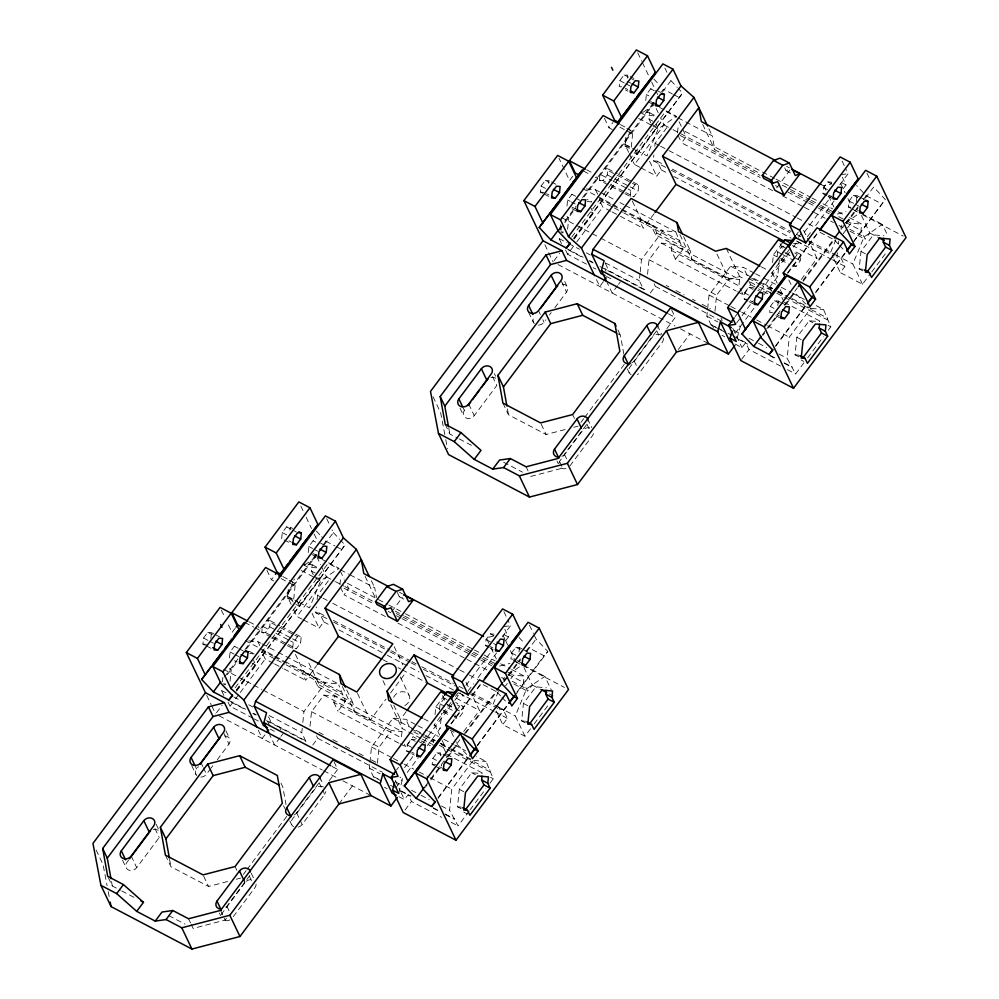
<?xml version="1.0" encoding="UTF-8"?>
<svg xmlns="http://www.w3.org/2000/svg" width="999" height="999" viewBox="0 0 999 999"><rect width="100%" height="100%" fill="white"/><g stroke="black" fill="none" stroke-linecap="round" stroke-linejoin="round"><path stroke-width="0.75" stroke-dasharray="5 3.75" d="M205.382 645.379L202.922 644.093L203.534 638.049L207.817 632.317L211.463 632.642L213.936 633.928M210.839 638.673L211.463 632.642M223.913 695.491L221.541 690.521L221.84 687.612M222.44 681.78L222.889 677.409M229.458 658.016L230.07 651.985L234.353 646.253L237.999 646.565M230.057 681.206L231.268 669.555L228.796 668.256M271.191 637.175L261.788 632.242L262.412 626.198L270.467 630.431M273.326 663.286L265.235 659.04L261.963 652.16L262.138 650.474L273.014 656.181M261.788 632.242L265.447 632.554L269.718 626.835L270.342 620.791L266.696 620.479L278.771 626.823M281.668 538.623L282.292 532.579L286.576 526.86L290.222 527.172L292.695 528.471M289.91 530.194L290.222 527.172M289.223 580.431L295.329 583.641L293.519 601.123L287.425 597.914L288.624 586.263M292.657 648.451L293.281 642.407L297.552 636.688L301.211 637L300.587 643.044L296.303 648.763L292.657 648.451L287.287 645.629M308.216 552.559L308.828 546.515L313.112 540.784L316.758 541.108M313.286 574.837L311.526 571.128L312.175 564.772L303.109 563.985M269.805 726.036L267.195 720.529L306.993 741.445L305.931 741.358L301.773 732.667L302.222 728.283M302.834 722.452L303.958 711.513L325.437 682.742L338.186 683.84L278.346 652.422M326.785 618.593L315.746 612.799L316.346 606.967M317.095 599.675L317.545 595.304L329.92 578.733M310.002 726.261L311.501 711.688L323.876 695.117L334.453 696.028L402.023 731.505L401.361 737.861L333.803 702.384L334.453 696.028M339.972 584.74L340.497 579.645L337.475 579.383M398.663 743.044L337.999 711.188L345.479 701.173L338.786 685.089M381.655 781.118L373.489 776.835L369.343 768.144L369.792 763.773M369.942 762.312L371.516 746.99L393.007 718.219L405.756 719.317L416.633 725.037M377.422 763.199L379.071 747.165L391.446 730.594L402.023 731.505M410.452 753.059L406.668 751.086L407.292 745.042L411.576 739.31L415.222 739.635M435.027 714.572L435.814 706.917L443.606 696.49M434.64 765.758L432.167 764.46L432.779 758.428L437.062 752.697L440.709 753.009L440.097 759.053M439.473 709.939L440.084 703.895L444.368 698.176L446.803 698.388M427.335 745.604L440.097 728.521L441.67 713.224M455.207 715.022L454.895 718.044L458.553 718.356L462.824 712.637L463.449 706.593L455.731 702.534M469.168 811.088L458.066 825.936L449.587 810.276L451.76 789.135L473.251 760.351L451.486 748.925M461.213 808.74L457.505 806.792L459.303 789.31L471.69 772.726L482.267 773.638M489.21 647.602L485.439 645.616L486.051 639.572L490.334 633.853L493.981 634.165M542.932 193.406L540.459 192.108L541.083 186.076L545.354 180.344L549.013 180.657L548.538 185.19M489.96 783.241L493.281 778.783L486.001 761.463L476.473 756.455M530.519 728.82L524.975 736.226L502.759 724.55L507.392 718.343L503.196 709.54L499.35 709.203L499.8 704.832M521.953 648.851L519.48 647.552L515.821 647.24L511.538 652.959L510.926 659.003L513.361 659.215M561.45 243.519L559.078 238.549L559.378 235.639M559.977 229.807L560.576 223.976M560.988 230.369L561.438 225.999M519.005 652.085L519.48 647.552M566.995 206.044L567.619 200.012L571.89 194.281L575.549 194.593M567.607 229.233L568.806 217.582L566.333 216.284M523.901 667.432L532.292 685.002L527.647 691.221L523.451 682.417L524.1 676.061L511.675 669.53M525.349 722.851L521.64 720.916L523.439 703.421L535.814 686.85L546.391 687.762M623.488 192.957L599.338 180.27L599.962 174.226L612.037 180.569M610.864 211.313L602.784 207.068L599.5 200.187L599.675 198.501L611.912 204.92M599.338 180.27L602.984 180.582L607.267 174.862L607.892 168.819L604.233 168.506L631.068 182.605M627.459 78.222L627.772 75.2L624.113 74.875L619.842 80.607L619.218 86.651L621.653 86.851M626.773 128.459L632.866 131.668L631.068 149.151L624.962 145.941L626.161 134.291M630.194 196.478L630.819 190.434L635.102 184.715L638.748 185.027L638.124 191.071L633.853 196.791L630.194 196.478L624.837 193.656M645.754 100.587L646.378 94.543L650.649 88.811L654.308 89.136M650.836 122.865L649.063 119.156L649.725 112.8L640.659 112.013M606.043 271.303L604.745 268.556L644.53 289.473L643.468 289.385L639.323 280.682L640.072 273.401M640.222 271.94L641.495 259.54L662.986 230.769L675.736 231.868L683.016 249.201L675.536 259.216L736.213 291.071M665.709 167.345L653.284 160.827L653.883 154.995M654.795 146.254L655.094 143.332L667.469 126.761M647.552 274.288L649.05 259.715L661.425 243.144L672.002 244.056L739.56 279.533L738.91 285.889L741.308 290.921M677.522 132.767L678.046 127.672L675.024 127.41M675.536 259.216L671.34 250.412L672.002 244.056M719.193 329.146L711.038 324.862L706.892 316.171L709.065 295.017L730.556 266.246L743.306 267.345L754.183 273.064M714.959 311.226L716.608 295.192L728.983 278.621L739.56 279.533M747.989 301.086L744.218 299.101L744.842 293.069L749.113 287.337L752.771 287.65L756.543 289.635M772.577 262.587L773.363 254.945L782.879 242.195M780.731 302.335L778.258 301.036L774.6 300.724L770.329 306.443L769.705 312.487L773.363 312.812M777.172 256.456L777.634 251.923L781.905 246.204L784.34 246.403M763.96 294.855L777.647 276.536L779.37 259.715M777.796 305.569L778.258 301.036M803.933 362.824L795.616 373.963L787.125 358.304L789.31 337.163L810.788 308.379L789.035 296.953M792.444 266.071L796.091 266.383L800.374 260.652L800.998 254.62L793.281 250.562M798.75 356.755L795.054 354.82L796.852 337.325L809.227 320.754L819.804 321.666M826.747 195.629L822.976 193.644L823.601 187.6L827.871 181.88L831.53 182.193L831.218 185.215M828.333 330.157L830.831 326.81L823.538 309.478L814.023 304.483M837.349 252.859L836.9 257.23L840.733 257.567L844.942 266.371L840.296 272.577L862.512 284.24L870.841 273.152M838.248 244.118L838.548 241.209M850.936 208.329L848.463 207.03L849.088 200.986L853.358 195.267L857.017 195.579L859.49 196.878M856.393 201.623L857.017 195.579M861.45 215.459L869.829 233.029L865.184 239.248L860.988 230.444L861.65 224.088L849.225 217.557M862.886 270.879L859.177 268.943L860.988 251.448L873.363 234.877L883.94 235.789M398.726 793.406L402.709 778.571L399.962 777.135M737.062 338.474L740.259 326.598L736.126 324.438M291.121 604.308L287.25 596.191L294.368 579.07M328.546 562.824L339.011 568.306L320.741 580.744L309.478 607.854L299.013 602.372M628.671 152.323L624.8 144.218L631.318 128.521M666.096 110.852L676.548 116.334L658.279 128.771L647.015 155.881L635.252 149.713M498.414 691.433L493.081 704.27L497.002 706.33M503.159 680.019L504.345 677.16M524.975 736.226L515.297 715.946L526.573 688.823L544.83 676.398L551.286 689.909M835.963 239.46L830.619 252.297L833.203 257.705M840.708 228.034L841.895 225.187M862.512 284.24L852.846 263.961L864.11 236.85L882.379 224.425L888.186 236.588M385.452 616.558L344.043 594.805L348.676 588.586L344.817 580.481M772.702 190.672L681.58 142.832L686.226 136.613L682.354 128.509M391.695 611.688L402.297 597.489M776.635 187.899L789.884 170.155M451.161 723.988L481.268 683.678L495.404 691.096M787.799 273.239L818.805 231.706M425.387 787.274L427.21 784.827M430.856 779.932L441.808 765.271M448.189 756.73L457.305 744.505L455.981 741.72M465.671 733.303L496.678 691.77L500.949 696.291M803.208 281.331L834.227 239.797L838.486 244.318M762.936 335.289L764.759 332.854M768.406 327.959L779.345 313.299M785.726 304.745L794.854 292.532L805.506 303.821M235.252 628.171L232.03 632.479L227.385 622.727M273.676 580.931L271.416 579.745L274.625 575.436M572.789 176.199L569.58 180.507L558.953 158.204M612.35 129.558L608.953 127.772L612.974 122.39M224.525 676.935L238.474 658.254M244.98 649.537L317.507 552.41M323.089 544.942L325.886 541.208L321.628 536.688M559.278 228.696L561.138 226.199M564.86 221.216L576.023 206.281M582.529 197.565L654.12 101.686M661.563 91.721L663.423 89.236L672.427 93.968M227.26 674.675L237.45 661.263M246.491 648.925L316.87 554.67M324.2 544.867L333.354 532.604L332.03 529.807M559.303 230.07L563.886 223.938M564.797 222.702L575.786 207.992M584.028 196.953L654.42 102.697M662.662 91.658L670.903 80.632L669.567 77.835M216.521 712.737L222.103 705.257M235.127 687.836L328.122 563.336L339.086 569.093M554.07 260.764L559.652 253.284M571.74 237.1L665.659 111.364L676.623 117.12M236.239 690.022L345.055 545.017L340.796 540.496M573.788 238.049L682.592 93.044L678.346 88.524M236.263 690.696L345.055 545.017M573.801 238.724L682.592 93.044M296.066 604.47L299.725 606.393L319.98 579.27L318.206 575.574M634.827 153.134L637.262 154.42L657.517 127.298L655.756 123.601M236.588 691.071L255.919 665.184L253.559 660.252M574.125 239.098L593.456 213.212L591.108 208.279M252.934 718.219L230.032 706.193L239.298 693.781M240.222 692.544L265.235 659.04M302.16 619.218L296.928 616.47L326.461 576.923L321.303 566.108M586.438 264.123L567.569 254.208L575.911 243.044M576.835 241.808L602.784 207.068M639.697 167.245L634.465 164.498L663.998 124.95L660.776 118.194M128.646 860.027L126.848 862.437A6.281 5.27 -25.5 0 0 128.184 869.854A6.281 5.27 -25.5 0 0 136.726 867.631L159.228 837.499A6.281 5.27 -25.5 0 0 159.99 836.163M196.791 775.611A6.281 5.27 -25.5 0 1 196.603 769.03L198.401 766.62M492.47 376.511L496.765 385.514L474.263 415.659A6.281 5.27 -25.5 0 1 465.734 417.882A6.281 5.27 -25.5 0 1 464.398 410.464L466.196 408.054M200.899 777.097A6.281 5.27 -25.5 0 0 206.481 774.213L210.077 769.392M210.976 768.181L212.787 765.771M217.282 759.752L228.983 744.08L223.464 732.492M538.436 325.112A6.281 5.27 -25.5 0 0 544.03 322.24L545.829 319.83M549.425 315.01L551.223 312.6M554.82 307.779L566.533 292.108L561.001 280.519M641.008 167.932L656.693 176.161L661.338 169.955L657.13 161.151L653.284 160.827M303.459 619.904L319.143 628.134L323.788 621.927L319.593 613.124L315.746 612.799M632.355 201.086L641.233 219.693L639.947 221.416L643.219 228.296L654.145 213.661M295.442 654.395L303.684 671.665L302.397 673.388L305.669 680.269L316.608 665.634M603.408 281.568L599.75 286.476L594.83 276.174M264.96 734.777L262.2 738.448L257.904 729.445M641.233 219.693L653.571 226.174L652.285 227.897L655.556 234.777L683.016 249.201M617.594 285.602L612.087 292.969L607.18 282.655M618.506 284.378L620.342 281.918M655.556 234.777L656.855 233.054L653.571 226.174M345.479 701.173L318.019 686.75L319.305 685.027L307.792 660.876M280.057 737.574L274.55 744.942L269.63 734.64M280.969 736.35L282.804 733.89M312.762 744.979L317.744 738.311L316.546 735.788M650.299 293.007L655.294 286.338L654.095 283.816M243.369 874.4L246.154 870.678M247.078 869.442L286.925 816.096M580.918 422.427L583.691 418.706M584.627 417.47L624.462 364.123M225.774 907.442A6.281 5.27 -25.5 0 0 226.873 906.28L249.375 876.148A6.281 5.27 -25.5 0 0 250.137 874.812M294.168 814.934A6.281 5.27 -25.5 0 0 296.628 812.861L319.131 782.729A6.281 5.27 -25.5 0 0 320.267 779.982M561.95 456.368A6.281 5.27 -25.5 0 0 564.41 454.308L586.913 424.175A6.281 5.27 -25.5 0 0 588.049 421.416M631.705 362.962A6.281 5.27 -25.5 0 0 634.165 360.889L656.668 330.756A6.281 5.27 -25.5 0 0 657.817 327.997M245.017 882.542L222.527 912.686A6.281 5.27 -25.5 0 0 221.378 915.434M342.37 686.55L354.445 711.875L370.254 720.167L385.939 699.15M390.559 692.969L406.256 671.952M191.171 924.287L193.144 928.421L225.162 920.067L227.023 917.582M329.308 780.606L337.674 769.405L333.079 759.74M666.857 328.634L675.224 317.432L670.616 307.767M233.291 916.657L254.895 887.736A6.281 5.27 -25.5 0 0 255.994 883.566M298.164 827.11A6.281 5.27 -25.5 0 0 302.16 824.45L324.663 794.317A6.281 5.27 -25.5 0 0 325.799 791.57M569.942 465.896L592.444 435.764A6.281 5.27 -25.5 0 0 593.094 430.294M420.891 738.373L402.147 728.533L400.487 719.268L406.069 711.788M338.961 803.933L352.472 785.851M678.309 349.55L690.009 333.878M400.05 743.768L405.569 746.665L413.049 736.65L419.692 740.147M737.587 291.795L743.106 294.693L750.586 284.678L747.964 279.183M396.64 769.867L398.501 767.369M735.114 316.646L736.975 314.148M796.478 234.465L798.338 231.968M450.899 702.547L433.928 725.274L440.097 728.521M455.444 696.465L458.166 692.806L464.335 696.053L457.405 695.454M789.347 249.35L771.465 273.301L777.647 276.536M798.338 237.325L801.835 232.63M404.57 767.607L414.797 753.908M423.176 742.707L453.858 701.623M454.782 700.374L460.364 692.906M465.946 685.426L492.907 649.325M502.21 636.863L510.576 625.661L507.917 620.079M736.538 323.102L741.183 316.883M742.12 315.634L753.271 300.699M760.714 290.734L789.535 252.135M793.256 247.153L797.914 240.921M804.42 232.205L831.38 196.104M839.747 184.89L848.114 173.689L845.454 168.107M395.966 787.612L402.709 778.571M407.267 772.477L418.219 757.816M468.019 691.121L473.538 683.741M478.134 677.584L496.528 652.959M505.719 640.646L508.479 636.95L504.795 629.233M735.189 333.379L755.756 305.844M807.404 236.688L812 230.532M815.671 225.612L834.065 200.986M843.256 188.674L846.016 184.977L842.344 177.26M435.089 740.671L432.342 739.235L431.056 740.958L433.678 746.453M772.627 288.699L769.892 287.262L768.593 288.986L771.877 295.854L758.566 288.873M456.381 710.851L459.802 706.281L463.449 706.593M793.918 258.878L797.339 254.295L800.998 254.62M450.911 723.676L481.605 682.592M787.524 272.952L818.218 231.855M398.951 796.727L404.433 799.6L408.179 794.58L411.463 801.46L441.62 817.307M735.114 344.031L741.982 347.627L745.729 342.607L749.013 349.488L780.531 366.046M463.711 731.493L479.47 710.401L472.09 694.929M741.67 359.315L749.013 349.488M801.26 279.52L817.007 258.429L808.953 241.546M405.045 810.052L411.463 801.46M425.437 785.901L460.764 738.586M464.485 733.603L496.103 691.271M503.546 681.306L507.255 676.323M508.191 675.087L520.279 658.89M525.861 651.423L528.646 647.689L544.068 655.781L547.789 651.46L536.076 639.048L534.078 634.865M762.05 335.177L765.771 330.194M766.695 328.946L780.644 310.264M784.365 305.282L797.377 287.849M802.959 280.382L833.641 239.298M841.083 229.333L844.804 224.35M845.728 223.102L857.816 206.918M863.398 199.45L866.183 195.717L856.605 185.552M504.133 681.793L507.779 676.91M508.691 675.686L520.566 659.815M526.948 651.261L536.076 639.048M846.24 223.714L858.104 207.842M865.409 198.064L873.626 187.075L885.326 199.488L852.497 243.469M505.569 685.801L507.342 683.428M510.876 678.696L513.523 675.149L524.1 676.061M843.119 233.828L846.653 229.096M847.539 227.909L851.073 223.177L861.65 224.088M438.074 797.726L468.756 756.643M477.122 745.429L507.804 704.345M517.107 691.895L544.068 655.781M775.611 345.754L806.293 304.67M815.596 292.22L845.354 252.372M853.72 241.159L885.326 199.488M438.012 798.463L469.031 756.93M477.397 745.729L508.416 704.195M514.947 695.441L547.789 651.46M775.561 346.491L806.568 304.957M815.846 292.532L845.953 252.223M470.092 809.852L485.801 788.798M807.629 357.867L823.351 336.825M871.765 271.915L887.474 250.949M534.215 723.888L549.937 702.921M643.368 112.125L654.333 104.67L658.204 112.775M304.608 564.934L315.572 557.467M845.541 222.702L860.164 212.75M508.004 674.675L522.614 664.722M784.702 167.832L786.013 170.592L790.771 168.968M397.327 592.607L399.3 596.753L404.058 595.129M821.078 184.465L823.838 185.914L831.118 184.016M837.262 214.048L845.991 211.776M679.907 234.578L691.982 259.902L729.02 279.345L739.697 276.561L745.054 279.37M502.934 403.146L508.466 414.735L546.116 434.503L566.495 429.183M573.776 427.285L578.134 426.148M530.694 476.448L562.712 468.094L558.104 458.441M493.568 635.988L486.288 637.886L490.322 646.328M499.712 666.021L509.902 663.373M165.397 855.119L170.916 866.707L208.579 886.475L228.946 881.155M236.226 879.257L240.597 878.121M841.108 174.688L848.114 173.689M503.571 626.673L510.576 625.661M624.962 145.941L628.808 146.279L630.581 149.975M822.976 193.644L826.635 193.956M848.463 207.03L850.898 207.243M586.263 188.936L595.491 189.735L599.575 191.87M540.459 192.108L544.118 192.432M587.225 201.523L591.758 201.923L586.825 199.325M793.556 243.356L801.885 244.081L795.716 240.834M563.399 232.043L560.839 231.818L564.535 233.766M859.177 268.943L863.024 269.268M744.218 299.101L747.864 299.425M811.238 308.416L823.538 309.478M711.038 324.862L721.415 329.845M795.054 354.82L798.9 355.144L800.661 358.853M287.425 597.914L291.271 598.251L294.93 600.174M485.439 645.616L489.085 645.928M248.726 640.908L257.954 641.708L260.677 643.131M202.922 644.093L206.568 644.405M249.688 653.496L254.221 653.895M225.849 684.015L223.289 683.803L226.998 685.739M521.64 720.916L525.486 721.241M406.668 751.086L410.327 751.398M473.688 760.401L486.001 761.463M432.167 764.46L435.814 764.784M373.489 776.835L378.546 779.02M457.505 806.792L461.351 807.117M846.016 184.977L839.847 181.731L845.216 192.994M673.713 94.643L678.858 97.34M866.183 195.717L881.618 203.808M630.232 76.498L633.94 78.434M658.079 91.109L660.601 92.432M860.726 197.527L864.435 199.475M624.113 74.875L629.058 77.472M630.294 78.122L634.003 80.07M650.649 88.811L654.432 90.797M827.871 181.88L831.655 183.866M853.358 195.267L858.303 197.864M627.147 81.231L630.856 83.179M786.675 166.396L789.435 167.844M619.842 80.607L624.787 83.204M626.023 83.854L629.72 85.802M646.378 94.543L648.888 95.867M823.601 187.6L827.372 189.585M849.088 200.986L854.033 203.584M855.269 204.233L858.978 206.181M786.013 170.592L792.632 174.063M625.337 88.262L627.809 89.56M650.661 101.561L654.445 103.546M829.145 195.28L831.668 196.603M855.831 209.291L858.303 210.589M659.565 107.417L664.785 110.165M861.463 213.436L882.379 224.425M625.399 89.885L627.859 91.184M648.276 101.898L654.57 105.207M828.009 196.291L831.792 198.277M852.172 208.978L858.353 212.225M677.996 117.832L712.262 135.839L714.772 149.738L760.189 173.589M854.62 210.589L857.329 212.013M862.736 214.847L903.346 236.164M649.725 112.8L655.819 116.009L645.242 115.097L640.359 112.525M684.939 131.294L774.675 178.421M776.061 179.146L810.564 197.265M811.95 197.989L817.469 200.886M822.989 203.784L832.654 208.866M838.173 211.763L843.705 214.66M782.205 185.14L789.085 188.761M790.471 189.485L809.739 199.6M811.113 200.324L819.367 204.658M820.741 205.382L834.502 212.612M663.998 124.95L671.84 129.071M672.989 129.658L759.952 175.325M790.334 191.271L808.278 200.699M809.652 201.423L817.944 205.769M819.317 206.506L830.356 212.3M838.648 216.646L845.554 220.267M846.927 221.004L851.073 223.177M869.829 233.029L878.296 237.475M649.063 119.156L652.722 121.079M680.144 135.477L760.214 177.522M775.399 185.502L778.159 186.95M787.824 192.02L807.155 202.173M808.528 202.897L816.82 207.243M818.193 207.967L829.245 213.774M845.803 222.465L860.988 230.444M651.423 124.101L657.517 127.298M638.673 118.481L651.748 125.337M653.059 126.024L658.279 128.771M849.737 229.308L864.11 236.85M782.367 195.754L803.071 206.631M804.445 207.355L812.736 211.701M814.11 212.425L825.162 218.219M830.681 221.129L833.441 222.577M838.96 225.474L843.106 227.647M849.999 231.268L865.184 239.248M620.379 124.613L625.699 127.397M655.094 143.332L659.228 145.504M660.614 146.229L667.519 149.862M668.893 150.587L795.903 217.27M797.277 217.994L802.796 220.904M808.328 223.801L813.848 226.698M860.988 251.448L865.921 254.046M619.942 127.273L625.087 129.982M626.373 130.657L631.518 133.354L629.67 129.495M820.092 232.38L832.941 239.123M624.8 144.218L633.953 149.026M657.13 161.151L664.035 164.773M672.315 169.131L791.046 231.468M796.565 234.365L800.711 236.538M808.99 240.896L834.552 254.358M835.214 254.67L852.846 263.961M671.241 170.242L789.959 232.58M809.29 242.732L834.128 255.781M661.338 169.955L668.231 173.576M673.763 176.473L791.096 238.099M796.615 240.996L831.131 259.116M832.517 259.84L844.942 266.371M792.369 245.492L817.007 258.429M781.905 246.204L787.05 248.901M794.767 252.947L797.339 254.295M784.939 252.56L790.084 255.257M795.229 257.954L800.374 260.652M785.651 253.346L790.684 255.994M777.634 251.923L781.493 253.946M782.779 254.62L793.069 260.027M780.669 258.279L788.386 262.337M793.518 265.035L796.091 266.383M773.363 254.945L777.06 256.893M607.892 168.819L617.282 173.751M618.618 174.463L632.042 181.506M633.378 182.205L638.748 185.027M780.868 259.99L789.872 264.723M632.417 183.304L635.102 184.715M607.267 174.862L628.733 186.139M630.082 186.838L638.124 191.071M613.374 181.281L626.798 188.324M628.134 189.023L630.819 190.434M586.625 169.805L593.269 173.289M602.984 180.582L605.669 181.993M611.038 184.815L624.462 191.858M625.799 192.57L633.853 196.791M583.616 171.129L590.047 174.5M595.192 177.21L597.764 178.559L595.916 174.688M761.3 266.82L766.695 269.643M600.936 192.595L614.535 199.725M619.979 202.585L624.05 204.733M625.411 205.444L675.736 231.868M755.544 273.776L775.936 284.49M781.38 287.35L790.896 292.345M792.257 293.057L804.495 299.488M582.742 188.636L596.341 195.779M597.702 196.491L611.301 203.634M612.662 204.345L620.829 208.629M622.19 209.34L662.986 230.769M730.556 266.246L752.309 277.672M753.671 278.384L761.837 282.667M763.186 283.391L772.714 288.386M778.146 291.246L787.674 296.241M778.121 291.583L782.229 293.743L784.19 297.864M613.274 205.644L620.079 209.216M621.44 209.927L679.919 240.634M751.56 278.259L776.048 291.109M777.397 291.82L786.925 296.828M788.286 297.54L827.721 318.244M599.5 200.187L612.986 207.268M614.335 207.967L622.414 212.213M623.763 212.924L679.745 242.32M771.34 290.422L761.95 285.489M776.822 293.306L783.691 296.903M785.052 297.627L827.547 319.942M760.614 284.79L747.302 277.809L747.477 276.111L743.306 267.345M656.855 233.054L690.321 250.624L691.982 259.902M750.399 282.18L758.441 286.401M759.777 287.1L773.164 294.131M612.212 212.013L618.955 215.559M620.304 216.259L643.219 228.296M750.586 284.678L757.242 288.174M784.215 302.335L822.602 322.49M828.084 325.374L830.831 326.81M551.485 181.955L556.418 184.553M757.804 290.297L761.575 292.282M781.967 302.984L785.664 304.932M545.354 180.344L549.063 182.293M571.89 194.281L575.674 196.266M749.113 287.337L752.896 289.323M774.6 300.724L779.545 303.321M576.248 198.414L579.944 200.362M661.425 243.144L728.983 278.621M809.227 320.754L812.936 322.702M671.34 250.412L738.91 285.889M590.996 211.913L593.456 213.212M541.083 186.076L546.028 188.674M567.619 200.012L570.142 201.323M571.391 201.985L575.174 203.971M744.842 293.069L748.613 295.055M770.329 306.443L774.038 308.391M546.578 193.731L549.05 195.017M571.903 207.018L575.686 209.003M750.386 300.749L752.909 302.06M777.072 314.747L779.532 316.046M544.168 194.056L549.1 196.653M572.027 208.691L575.811 210.677M749.25 301.748L753.034 303.733M775.886 315.734L779.582 317.682M649.05 259.715L716.608 295.192M796.852 337.325L801.785 339.922M561.263 217.407L599.338 237.4M600.699 238.112L641.495 259.54M709.065 295.017L729.47 305.731M730.818 306.443L740.346 311.451M741.708 312.163L751.223 317.158M756.668 320.017L766.183 325.012M767.544 325.736L789.31 337.163M666.258 285.502L669.018 286.95M675.911 290.572L684.19 294.905M692.457 299.25L695.217 300.699M702.11 304.32L710.389 308.666M801.248 360.09L803.72 361.388M655.294 286.338L721.478 321.091M559.078 238.549L567.245 242.832M568.606 243.556L579.482 249.263M586.276 252.834L590.359 254.982M605.319 262.837L639.323 280.682M706.892 316.171L717.769 321.878M734.09 330.444L740.883 334.016M749.05 338.311L757.205 342.595M758.566 343.306L766.733 347.59M778.97 354.021L787.125 358.304M565.634 248.052L583.166 257.243M589.909 260.776L592.607 262.188M728.059 333.329L732.055 335.427M733.378 336.126L748.476 344.043M770.404 355.569L777.259 359.165M784.115 362.774L792.332 367.095M568.668 250.1L583.628 257.967M589.073 260.814L593.144 262.962M599.949 266.533L643.468 289.385M720.554 329.857L725.998 332.717M738.236 339.148L747.751 344.143M769.517 355.569L776.31 359.141M784.477 363.424L791.27 366.995M593.181 267.657L595.866 269.068M722.027 335.327L724.687 336.725M787.387 369.642L795.616 373.963M606.48 276.448L613.336 280.057M668.356 313.823L675.224 317.432M558.004 264.56L674.974 325.986M680.444 328.858L708.528 343.606M617.694 333.666L620.379 335.077L623.813 354.096M445.229 424.325L449.837 433.991L457.967 438.249M459.315 438.961L471.516 445.367M503.583 462.212L522.564 472.177M508.479 636.95L502.297 633.716L504.982 639.335M325.886 541.208L334.89 545.941M336.176 546.615L341.321 549.313M320.542 543.094L323.052 544.405M523.176 649.5L528.121 652.097M286.576 526.86L291.508 529.445M292.744 530.094L296.453 532.042M313.112 540.784L315.622 542.107M490.334 633.853L494.105 635.839M515.821 647.24L520.766 649.837M399.588 592.357L402.347 593.806M282.292 532.579L287.237 535.177M308.828 546.515L312.612 548.501M313.873 549.163L317.645 551.148M486.051 639.572L492.345 642.881M493.606 643.543L496.128 644.867M511.538 652.959L516.483 655.556M399.3 596.753L404.595 599.525M289.036 540.884L291.508 542.182M313.124 553.533L316.895 555.519M490.347 646.59L492.869 647.914M517.045 660.614L520.754 662.562M322.015 559.39L327.247 562.137M523.926 665.409L544.83 676.398M284.141 539.922L291.558 543.806M311.988 554.545L315.759 556.518M490.472 648.264L492.982 649.587M513.399 660.302L520.816 664.198M340.447 569.805L348.676 574.125M350.05 574.85L374.725 587.812L376.473 597.539M515.721 661.85L521.141 664.697M522.489 665.396L564.447 687.437M312.175 564.772L318.281 567.981L307.704 567.07L302.822 564.497M347.402 583.279L387.437 604.295M388.811 605.019L403.996 612.999M405.382 613.723L473.026 649.238M474.4 649.962L482.692 654.308M484.065 655.032L495.117 660.839M500.636 663.736L510.302 668.806M395.117 611.101L403.384 615.434M404.757 616.158L472.19 651.573M473.563 652.297L481.83 656.63M483.204 657.354L496.965 664.585M326.461 576.923L334.303 581.043M335.439 581.63L343.731 585.988M344.755 586.538L372.714 601.211M396.191 613.536L401.71 616.433M403.084 617.157L470.729 652.672M472.115 653.396L480.394 657.754M481.78 658.478L492.819 664.273M508.004 672.252L513.523 675.149M532.292 685.002L540.759 689.447M549.275 693.93L553.196 695.991M311.526 571.128L315.185 573.051M343.981 588.186L372.977 603.408M388.161 611.376L390.921 612.824M396.441 615.734L400.587 617.906M401.96 618.631L469.605 654.145M470.991 654.869L479.27 659.228M480.656 659.952L491.695 665.746M508.266 674.45L523.451 682.417M315.097 576.71L319.98 579.27M301.136 570.454L314.21 577.31M315.509 577.996L320.741 580.744M512.187 681.281L526.573 688.823M397.877 623.076L465.522 658.603M466.908 659.328L487.612 670.192M501.423 677.447L505.556 679.62M513.848 683.965L527.647 691.221M282.842 576.585L288.149 579.37M317.545 595.304L321.69 597.477M323.064 598.214L327.21 600.387M332.729 603.284L458.354 669.243M459.74 669.967L468.019 674.325M469.405 675.049L477.684 679.395M523.439 703.421L528.384 706.018M281.119 578.571L287.55 581.955M288.836 582.629L293.981 585.327L292.133 581.468M319.593 613.124L326.498 616.745M333.391 620.379L389.997 650.099M391.383 650.824L410.701 660.976M412.088 661.7L416.221 663.873M421.753 666.77L453.496 683.441M459.016 686.338L463.161 688.511M471.441 692.869L503.196 709.54M287.25 596.191L297.714 601.685M498.314 707.017L515.297 715.946M333.691 622.215L388.911 651.211M390.297 651.935L409.615 662.087M411.001 662.812L416.521 665.709M423.426 669.342L455.169 686.013M470.367 693.98L499.35 709.203M323.788 621.927L330.694 625.549M338.973 629.907L385.914 654.545M387.287 655.269L419.043 671.94M425.949 675.574L453.558 690.072M459.078 692.969L493.593 711.088M494.967 711.812L507.392 718.343M383.204 659.852L387.275 661.987M398.114 667.682L400.824 669.105M402.185 669.817L426.161 682.404M456.206 698.189L479.47 710.401M444.368 698.176L446.94 699.525M457.23 704.919L459.802 706.281M447.402 704.532L462.824 712.637M446.853 704.657L454.408 708.628M440.084 703.895L452.947 710.651M443.119 710.252L450.836 714.31M452.122 714.984L458.553 718.356M435.814 706.917L439.523 708.865M270.342 620.791L279.732 625.724M281.081 626.435L294.493 633.478M295.841 634.178L301.211 637M443.331 711.962L449.762 715.346M280.107 627.522L293.531 634.577M294.867 635.277L297.552 636.688M269.718 626.835L276.436 630.357M277.772 631.068L291.196 638.111M292.532 638.811L300.587 643.044M275.836 633.254L289.248 640.297M290.597 641.008L293.281 642.407M249.088 621.79L254.395 624.575M265.447 632.554L272.153 636.088M273.501 636.788L286.913 643.831M288.261 644.542L296.303 648.763M244.792 622.427L253.796 627.147M255.082 627.834L260.227 630.531L258.379 626.66M450.087 730.232L453.933 732.255M272.527 637.886L285.951 644.929M423.763 718.793L431.843 723.039M262.038 643.843L276.998 651.71M417.994 725.749L427.522 730.744M428.883 731.468L438.399 736.463M443.843 739.322L453.359 744.317M454.72 745.029L465.596 750.749M245.205 640.609L258.803 647.752M260.165 648.463L273.763 655.606M275.125 656.318L283.279 660.601M284.64 661.313L325.437 682.742M393.007 718.219L414.772 729.645M416.133 730.356L424.288 734.652M425.649 735.364L435.164 740.359M440.609 743.219L450.124 748.214M303.684 671.665L316.034 678.146L314.747 679.869L318.019 686.75M440.571 743.556L444.692 745.716L446.004 748.463M274.375 656.905L342.37 692.607M423.539 735.227L409.94 728.084L405.756 719.317M424.9 735.938L434.415 740.946M441.221 744.517L449.375 748.8M450.736 749.512L490.184 770.229M261.963 652.16L275.437 659.24M276.785 659.939L284.877 664.185M286.226 664.897L342.195 694.293M413.761 731.88L421.74 736.063M423.077 736.763L433.803 742.394M439.285 745.279L490.01 771.915M319.305 685.027L352.772 702.609L354.445 711.875M422.227 739.073L431.605 743.993M274.675 663.985L282.754 668.231M284.103 668.943L305.669 680.269M421.029 740.846L430.344 745.729M446.678 754.307L485.064 774.462M490.546 777.347L493.281 778.783M249.275 651.298L252.984 653.246M215.172 634.577L220.117 637.175M419.006 741.608L424.038 744.255M443.181 754.307L448.126 756.905M207.817 632.317L212.762 634.914M234.353 646.253L238.124 648.239M239.385 648.9L243.169 650.886M411.576 739.31L415.347 741.295M437.062 752.697L441.995 755.294M323.876 695.117L391.446 730.594M471.69 772.726L475.387 774.675M252.21 663.249L255.919 665.184M203.534 638.049L208.479 640.646M209.715 641.296L213.424 643.231M230.07 651.985L233.853 653.958M235.115 654.62L238.886 656.605M407.292 745.042L413.586 748.351M432.779 758.428L436.488 760.364M411.588 752.06L414.098 753.383M439.523 766.733L441.995 768.019M206.618 646.028L211.563 648.626M234.49 660.664L237.013 661.987M411.713 753.721L414.223 755.044M435.864 766.408L442.045 769.655M311.501 711.688L379.071 747.165M459.303 789.31L464.248 791.895M223.714 669.38L237.312 676.523M238.674 677.235L252.272 684.377M253.634 685.089L261.8 689.372M263.149 690.097L303.958 711.513M371.516 746.99L391.92 757.704M393.281 758.428L402.797 763.423M404.158 764.135L413.686 769.13M419.118 771.99L428.646 776.985M429.995 777.709L451.76 789.135M319.068 732.404L323.201 734.577M332.854 739.647L339.747 743.268M345.267 746.166L350.774 749.063M359.053 753.396L363.186 755.569M371.466 759.914L376.973 762.811M463.711 812.062L467.407 814.01M317.744 738.311L382.555 772.339M221.541 690.521L228.334 694.093M233.778 696.952L240.572 700.524M248.739 704.807L252.822 706.955M269.143 715.521L301.773 732.667M369.343 768.144L380.219 773.85M395.179 781.705L403.346 786.001M411.501 790.284L419.667 794.567M421.029 795.279L429.183 799.562M441.421 805.993L449.587 810.276M228.097 700.024L245.629 709.215M253.709 713.461L256.406 714.872M390.522 785.301L394.505 787.399M401.323 790.983L410.926 796.028M432.854 807.542L439.71 811.151M445.192 814.023L454.795 819.068M231.131 702.085L246.091 709.939M252.884 713.511L255.607 714.934M266.483 720.654L305.931 741.358M400.686 791.121L410.214 796.116M433.329 808.266L440.134 811.837M445.566 814.684L453.733 818.968M254.283 718.918L258.329 721.041M384.49 787.299L387.15 788.698M451.223 822.339L458.066 825.936M270.304 729.145L274.413 731.305M332.192 766.52L337.674 769.405M219.118 715.821L322.39 770.067M323.763 770.778L337.425 777.959M342.894 780.831L369.667 794.892M108.342 877.684L112.288 885.963L120.417 890.234M121.778 890.946L135.327 898.051M168.756 915.608L185.015 924.15M839.56 245.442L844.892 251.086M670.903 80.632L677.285 87.4M653.858 79.071L658.104 83.591M519.068 637.524L524.388 643.169M502.01 697.414L507.342 703.071M333.354 532.604L339.735 539.373M316.308 531.056L320.567 535.564M457.305 744.505L467.969 755.793M866.957 173.114L870.291 180.095M788.86 279.982L791.52 285.552M772.09 272.477L777.16 283.104M780.331 289.747L782.229 293.743L780.943 295.467L783.566 300.961M732.754 328.309L741.982 347.627M605.419 263.499L609.378 271.778M529.408 625.087L533.404 633.466M451.311 731.955L455.307 740.321M434.54 724.45L439.61 735.077M442.145 740.396L444.692 745.716L443.406 747.439L446.016 752.934M395.217 780.281L400.487 791.32M401.136 792.707L404.433 799.6M268.531 716.857L271.828 723.751M842.132 161.139L844.792 166.708M847.901 198.614L851.26 205.657M823.838 185.914L827.859 194.355M828.533 195.767L833.903 207.018M833.853 259.053L840.296 272.577M803.583 230.294L808.291 240.135M780.094 243.681L782.554 248.826M708.915 128.796L712.262 135.839M702.697 124.413L714.772 149.738M769.892 287.262L771.852 291.383M664.909 68.069L666.907 72.253M679.133 121.741L681.705 127.148M677.984 135.29L681.58 142.832M637.712 52.747L641.708 61.114M642.369 62.512L649.025 76.473M651.685 82.055L655.007 89.023M655.681 90.422L657.679 94.605M726.273 248.414L739.697 276.561M741.907 292.183L743.106 294.693M716.945 254.021L729.02 279.345M649.6 161.289L656.693 176.161M683.603 236.563L690.321 250.624M721.053 318.044L722.252 320.554M634.914 149.488L637.262 154.42M712.1 324.962L713.411 327.709M629.308 153.684L634.465 164.498M604.432 118.269L608.953 127.772M595.491 189.735L599.075 197.24M657.317 325.287L661.625 334.303M656.668 330.756L659.128 335.914M634.165 360.889L636.625 366.046M617.919 329.92L620.379 335.077M627.335 368.906L629.17 372.764M565.596 250.087L567.569 254.208M564.722 281.481L567.17 286.638M544.905 244.743L553.134 262M538.498 310.652L540.347 314.51M542.794 319.668L544.03 322.24M587.562 418.706L591.858 427.709M586.913 424.175L589.373 429.32M528.583 312.225L533.503 322.527M572.614 414.56L574.45 418.419M564.41 454.308L566.87 459.453M541.208 424.2L546.116 434.503M556.955 461.026L558.191 463.598M494.355 373.614L495.579 376.186M526.086 466.795L528.059 470.929M468.743 404.071L474.263 415.659M463.161 407.892L464.398 410.464M460.064 408.216L463.748 415.934M433.029 396.74L440.621 412.662L445.479 438.136M503.921 611.713L507.255 618.693M505.656 640.746L507.667 644.967M510.352 650.599L515.059 660.439M490.996 647.739L496.366 658.99M496.303 711.038L502.759 724.55M466.046 682.267L469.405 689.298M442.557 695.654L445.005 700.799M371.366 580.769L374.725 587.812M365.147 576.386L375.212 597.489M394.168 646.628L402.897 664.922M432.342 739.235L433.653 741.982M326.698 518.656L329.358 524.225M400.324 676.96L409.053 695.254M340.297 571.016L344.168 579.133M340.447 587.262L344.043 594.805M300.836 506.106L303.496 511.688M306.156 517.282L311.476 528.446M314.136 534.028L317.47 540.996M382.942 680.656L386.301 687.687M393.768 705.194L400.487 719.268M390.746 704.62L402.147 728.533M316.783 556.643L320.654 564.76M404.37 744.155L405.569 746.665M357.492 693.443L370.254 720.167M312.05 613.261L319.143 628.134M346.728 689.947L352.772 702.609M297.365 601.46L299.725 606.393M291.271 598.251L293.032 601.96M293.706 609.715L296.928 616.47M333.803 702.384L337.999 711.188M266.883 570.242L271.416 579.745M257.954 641.708L259.74 645.466M319.78 777.259L323.464 784.989M319.131 782.729L322.202 789.173M322.814 790.459L324.663 794.317M221.403 610.177L224.725 617.145M296.628 812.861L299.7 819.305M300.312 820.591L302.16 824.45M280.994 783.179L282.829 787.05L286.001 804.607M283.554 805.843L284.777 808.416M289.785 820.878L291.633 824.737M228.059 702.06L230.032 706.193M225.949 730.881L229.633 738.611M206.731 695.391L211.164 704.682M211.8 706.006L215.597 713.973M200.961 762.624L202.797 766.483M203.409 767.769L206.481 774.213M251.248 873.251L254.32 879.682M249.375 876.148L251.835 881.293M195.379 766.445L196.603 769.03M191.658 765.484L195.954 774.5M235.065 866.533L236.913 870.391M226.873 906.28L229.945 912.711M220.567 910.414L225.162 920.067M203.659 876.173L208.579 886.475M219.418 912.999L220.642 915.584M156.194 824.3L158.654 829.445M154.932 828.483L159.228 837.499M188.536 918.768L190.522 922.901M131.194 856.043L136.726 867.631M122.515 860.189L126.199 867.906M96.116 850.037L103.084 864.647L107.08 885.614M279.545 727.01L280.844 729.769M445.766 439.635L447.477 448.626M108.217 891.608L109.353 897.601M507.405 408.878L508.466 414.735M448.776 428.134L449.837 433.991M169.605 859.39L170.916 866.707M111.501 881.568L112.288 885.963M224.7 736.013A6.281 5.27 -25.5 0 1 228.983 744.08M323.314 786.912A6.281 5.27 -25.5 0 0 314.785 789.135L292.282 819.267A6.281 5.27 -25.5 0 0 293.619 826.685M246.129 881.393A6.281 5.27 -25.5 0 1 253.559 880.319M229.932 919.929A6.281 5.27 -25.5 0 1 222.702 919.255M153.346 829.657A6.281 5.27 -25.5 0 1 159.041 830.918M404.77 705.619A8.641 7.255 -25.5 0 0 406.318 692.582L404.395 691.882A8.641 7.255 -25.5 0 0 393.531 697.489M565.946 468.543A6.281 5.27 -25.5 0 1 560.252 467.282M558.928 463.461A6.281 5.27 -25.5 0 1 560.064 460.701L582.567 430.569A6.281 5.27 -25.5 0 1 591.108 428.346M663.299 338.174A6.281 5.27 -25.5 0 1 662.2 342.345L639.697 372.477A6.281 5.27 -25.5 0 1 637.237 374.55M660.863 334.94A6.281 5.27 -25.5 0 0 652.322 337.163L629.82 367.295A6.281 5.27 -25.5 0 0 631.156 374.712M490.884 377.684A6.281 5.27 -25.5 0 1 496.59 378.946M562.237 284.041A6.281 5.27 -25.5 0 1 566.533 292.108M534.328 323.626A6.281 5.27 -25.5 0 1 534.153 317.058"/><path stroke-width="1.5" d="M248.077 651.86L244.418 651.548L240.147 657.267L239.523 663.311L243.182 663.623L247.452 657.904L248.077 651.86L245.554 650.536M301.348 533.004L297.69 532.692L293.419 538.424L292.794 544.455L296.441 544.767L300.724 539.048L301.348 533.004L298.876 531.705M326.211 552.435L326.835 546.391L323.177 546.078L318.906 551.81L318.281 557.842L321.94 558.166L326.211 552.435L319.917 549.125M424.675 750.961L425.299 744.917L421.64 744.605L417.37 750.324L416.745 756.368L420.404 756.68L424.675 750.961L418.381 747.652M451.211 764.897L451.835 758.853L448.176 758.541L443.906 764.26L443.281 770.304L446.94 770.616L451.211 764.897L445.03 761.65M462.587 807.766L467.532 810.364L469.88 815.296L490.134 788.186L483.966 784.939L481.605 780.007L482.005 776.186M490.134 788.186L487.774 783.241L488.436 776.885L477.859 775.973L465.484 792.544L463.686 810.027L467.532 810.364M503.434 645.491L504.058 639.46L500.399 639.135L496.128 644.867L495.504 650.911L499.163 651.223L503.434 645.491L497.14 642.195M529.982 659.44L530.594 653.396L526.948 653.084L522.664 658.803L522.052 664.847L525.699 665.159L529.982 659.44L523.801 656.193M585.002 205.931L585.614 199.887L581.967 199.575L577.684 205.294L577.072 211.338L580.719 211.651L585.002 205.931L578.696 202.622M526.723 721.89L531.655 724.487L534.015 729.42L554.27 702.297L548.089 699.063L545.741 694.118L546.128 690.309M554.27 702.297L551.91 697.364L552.559 691.008L541.982 690.097L529.607 706.668L527.809 724.15L531.655 724.487M638.261 87.075L638.885 81.031L635.239 80.719L630.956 86.451L630.332 92.482L633.99 92.795L638.261 87.075L632.08 83.829M664.372 94.418L660.726 94.106L656.443 99.825L655.831 105.869L659.477 106.181L663.761 100.462L664.372 94.418L661.862 93.094M762.212 298.988L762.836 292.944L759.19 292.632L754.907 298.351L754.282 304.395L757.941 304.707L762.212 298.988L755.918 295.679M788.748 312.924L789.372 306.88L785.714 306.556L781.443 312.287L780.818 318.331L784.477 318.644L788.748 312.924L782.579 309.678M800.137 355.794L805.069 358.391L807.429 363.324L827.671 336.213L821.503 332.967L819.155 328.034L819.542 324.213M827.671 336.213L825.324 331.268L825.973 324.912L815.396 324.001L803.021 340.572L801.223 358.054L805.069 358.391M840.983 193.519L841.595 187.487L837.949 187.163L833.666 192.894L833.054 198.938L836.7 199.251L840.983 193.519L834.677 190.222M868.143 201.423L864.485 201.099L860.214 206.83L859.59 212.874L863.248 213.187L867.519 207.455L868.143 201.423L865.671 200.125M864.26 269.917L869.205 272.515L871.553 277.447L891.807 250.324L885.638 247.09L883.278 242.145L883.678 238.336M891.807 250.324L889.447 245.392L890.109 239.036L879.532 238.124L867.157 254.695L865.359 272.178L869.205 272.515M221.965 644.517L222.59 638.473L218.931 638.161L214.66 643.88L214.036 649.924L217.682 650.237L221.965 644.517L215.784 641.271M559.502 192.545L560.127 186.501L556.48 186.189L552.197 191.908L551.573 197.952L555.232 198.264L559.502 192.545L553.334 189.298M267.557 727.709L263.449 725.549L254.208 706.243L255.544 701.298L293.544 650.411L339.348 674.462L345.392 687.125M269.018 733.341L263.898 722.614L266.558 712.724L254.208 706.243M397.29 797.439L390.871 806.031L380.207 783.691L382.867 773.8L392.47 778.833M483.091 681.231L520.654 630.956L512.662 614.21L502.597 608.928L451.96 676.723L458.104 689.597L468.169 694.879L479.42 679.819L505.956 693.743L511.788 705.968L517.42 698.438L514.035 696.665L502.31 684.24L494.318 667.494L528.071 622.302L539.198 628.134L568.506 689.56L455.994 840.234L403.209 812.512L392.557 790.172L394.455 783.104M605.107 275.724L600.986 273.564L591.758 254.258L593.081 249.313L631.081 198.439L676.897 222.49L682.267 233.741M606.568 281.368L601.435 270.629L604.095 260.751L591.758 254.258M734.827 345.467L728.408 354.058L717.757 331.718L720.416 321.828L731.38 327.585M819.729 230.482L858.191 178.983L850.211 162.238L840.134 156.955L789.51 224.75L795.641 237.625L805.718 242.907L816.97 227.834L843.506 241.77L849.337 253.996L854.957 246.466L851.573 244.693L839.847 232.268L831.867 215.522L865.621 170.33L876.735 176.161L906.043 237.587L793.531 388.261L740.759 360.539L730.094 338.199L731.992 331.131M265.085 547.127L298.838 501.923L309.965 507.767L317.919 524.487L280.432 573.988L277.035 572.215L265.085 547.127L276.211 552.971L284.178 569.692M602.634 95.155L636.375 49.95L647.502 55.794L655.469 72.515L617.969 122.015L614.585 120.242L602.634 95.155L613.748 100.999L621.715 117.72M369.355 576.548L356.393 549.388L343.431 537.887L335.439 521.153L325.374 515.859L212.862 666.52L220.841 683.266L232.542 695.679L228.808 699.987L213.374 691.87L201.673 679.457L239.173 629.957L231.206 613.236L220.08 607.392L186.326 652.584L205.469 692.732L92.957 843.393L100.936 885.351L116.671 893.618L136.713 911.363L143.456 902.322L123.426 884.577L107.68 876.31L102.672 848.501L208.429 706.88L224.438 702.697L229.046 712.349L330.819 765.796M707.567 125.986L693.943 97.415L680.968 85.914L672.989 69.181L662.911 63.886L550.399 214.548L558.391 231.293L570.079 243.706L566.346 248.002L550.911 239.897L539.21 227.485L576.71 177.984L568.743 161.264L557.629 155.419L523.863 200.612L543.006 240.759L430.494 391.421L438.474 433.379L454.22 441.633L474.25 459.39L481.006 450.349L460.964 432.604L445.229 424.325L440.209 396.528L545.978 254.907L561.987 250.724L566.583 260.377L666.982 313.099M136.713 911.363L155.232 921.09L161.975 912.05L172.802 910.501L188.536 918.768L220.567 910.414L333.079 759.74L360.876 774.35L370.991 795.579L390.871 806.031M474.25 459.39L492.769 469.118L499.525 460.077L510.352 458.529L526.086 466.795L558.104 458.441L670.616 307.767L698.413 322.377L708.528 343.606L728.408 354.058M383.641 606.955L388.161 616.42L397.415 621.291L413.311 599.987L405.382 595.816M770.354 180.807L774.862 190.272L784.128 195.13L800.024 173.826L792.095 169.668M431.568 806.493L416.133 798.351L404.42 785.938L447.515 728.883L445.666 725.012L456.918 709.952L450.786 697.077L440.709 691.783L390.085 759.59L398.064 776.323L391.059 777.334L398.726 793.406L392.557 790.172M783.216 273.039L809.752 286.975L815.584 299.2L809.964 306.73L797.976 281.631L786.862 275.799L753.109 320.991L761.113 337.737L772.814 350.149L769.105 354.47L753.683 346.378L741.97 333.966L785.052 276.91L783.216 273.039L794.467 257.979L788.323 245.105L778.258 239.81L727.622 307.617L735.614 324.35L728.596 325.362L736.275 341.433L730.094 338.199M435.277 801.473L431.556 806.443L435.277 802.122L423.564 789.709L415.572 772.976L449.313 727.771L460.439 733.603L472.415 758.703L478.046 751.173L472.202 738.948L445.666 725.012M472.202 738.948L505.956 693.743M809.752 286.975L843.506 241.77M205.407 675.149L197.452 658.428L231.206 613.236M276.211 552.971L309.965 507.767M542.957 223.177L534.989 206.456L568.743 161.264M613.748 100.999L647.502 55.794M244.792 622.427L241.046 626.723L237.662 624.949L231.83 612.724L265.584 567.519L281.518 575.886M582.33 170.454L578.596 174.75L575.199 172.964L569.38 160.752L603.134 115.547L619.055 123.913M236.051 627.097L237.662 624.949M275.437 574.363L277.035 572.215M201.673 679.457L210.789 667.245M212.625 664.797L222.652 651.36M224.475 648.913L231.78 639.148M233.604 636.7L243.793 623.064M278.821 576.148L287.724 564.223M289.548 561.775L298.676 549.562M300.499 547.115L317.919 524.487M539.21 227.485L558.379 201.835M560.202 199.388L582.242 169.867M617.969 122.015L635.302 98.814M637.137 96.366L655.469 72.515M256.681 726.86L243.881 700.049L230.919 688.548L222.927 671.815L335.439 521.153M594.218 274.887L581.43 248.077L568.456 236.576L560.476 219.842L672.989 69.181M213.374 691.87L220.804 681.905M550.911 239.897L558.354 229.932M230.919 688.548L343.431 537.887M568.456 236.576L680.968 85.914M110.964 878.645L107.28 858.153L213.037 716.533L229.046 712.349M448.514 426.673L444.817 406.181L550.574 264.56L566.583 260.377M228.808 699.987L232.517 695.004M566.346 248.002L570.067 243.032M121.329 850.848L143.831 820.716A6.281 5.27 -25.5 0 1 152.36 818.493A6.281 5.27 -25.5 0 1 153.696 825.911L131.194 856.043A6.281 5.27 -25.5 0 1 122.665 858.266A6.281 5.27 -25.5 0 1 121.329 850.848L125.624 859.864M191.084 757.442L213.586 727.309A6.281 5.27 -25.5 0 1 222.115 725.074A6.281 5.27 -25.5 0 1 223.464 732.492L200.961 762.624A6.281 5.27 -25.5 0 1 192.42 764.847A6.281 5.27 -25.5 0 1 191.084 757.442L194.768 765.159M458.866 398.876L481.368 368.743A6.281 5.27 -25.5 0 1 489.91 366.521A6.281 5.27 -25.5 0 1 491.246 373.938L468.743 404.071A6.281 5.27 -25.5 0 1 460.202 406.293A6.281 5.27 -25.5 0 1 458.866 398.876L462.549 406.605M528.621 305.469L551.123 275.337A6.281 5.27 -25.5 0 1 559.665 273.102A6.281 5.27 -25.5 0 1 561.001 280.519L538.498 310.652A6.281 5.27 -25.5 0 1 529.957 312.874A6.281 5.27 -25.5 0 1 528.621 305.469L532.917 314.473M243.881 700.049L356.393 549.388M581.43 248.077L693.943 97.415M129.545 858.828L149.35 832.304A6.281 5.27 -25.5 0 1 150.449 831.143M200.212 764.21L219.106 738.898A6.281 5.27 -25.5 0 1 220.205 737.737M467.994 405.644L470.691 402.035M472.49 399.612L479.695 389.972M481.493 387.562L486.9 380.332A6.281 5.27 -25.5 0 1 487.999 379.17M540.447 308.616L556.655 286.925A6.281 5.27 -25.5 0 1 557.754 285.764M160.377 827.309L207.642 764.035L239.66 755.681L277.31 775.461L282.33 803.258L235.065 866.533L203.047 874.887L165.397 855.119L160.377 827.309L165.909 838.898L169.343 857.929M614.847 323.489L619.867 351.286L572.614 414.56L540.584 422.914L502.934 403.146L497.927 375.337L545.179 312.063L577.197 303.708L614.847 323.489L616.083 326.061M381.855 659.14L338.461 636.363L325.037 608.216L361.301 559.665L363.811 573.576L388.586 586.575M784.153 241.171L676.011 184.39L662.587 156.244L698.85 107.692L701.348 121.591L775.674 160.627M454.22 441.633L460.964 432.604M116.671 893.618L123.426 884.577M165.909 838.898L213.162 775.624L245.18 767.269L278.796 784.927M506.88 405.956L503.446 386.925L550.711 323.651L582.729 315.297L616.346 332.954M604.333 280.344L606.168 277.897M266.783 732.317L268.619 729.869M317.52 664.41L338.461 636.363M655.057 212.437L676.011 184.39M397.415 621.291L390.971 607.767L386.213 609.39L376.948 604.52L375.562 601.623L386.813 586.563L393.381 584.328L402.634 589.185L408.566 601.61L413.311 599.987M386.213 609.39L384.827 606.493L396.079 591.42L402.634 589.185M155.232 921.09L166.059 919.542L172.802 910.501M492.769 469.118L503.596 467.569L510.352 458.529M221.291 910.101L216.995 901.098L239.498 870.966A6.281 5.27 -25.5 0 1 245.866 868.106A6.281 5.27 -25.5 0 1 250.474 871.977M291.046 816.695L286.75 807.679L309.253 777.547A6.281 5.27 -25.5 0 1 315.634 774.7A6.281 5.27 -25.5 0 1 320.229 778.571M558.841 458.129L554.532 449.125L577.035 418.981A6.281 5.27 -25.5 0 1 583.416 416.133A6.281 5.27 -25.5 0 1 588.011 420.005M630.182 363.549A6.281 5.27 -25.5 0 1 624.013 361.763A6.281 5.27 -25.5 0 1 624.3 355.706L646.803 325.574A6.281 5.27 -25.5 0 1 653.171 322.727A6.281 5.27 -25.5 0 1 657.779 326.598M784.128 195.13L777.672 181.606L772.914 183.229L763.661 178.371L762.274 175.474L773.526 160.402L780.082 158.167L789.347 163.024L795.266 175.449L800.024 173.826M422.415 718.081L388.723 700.399L387.063 691.121L414.061 654.969L453.733 675.799M772.914 183.229L771.54 180.332L782.791 165.272L789.347 163.024M503.596 467.569L519.33 475.836L567.37 463.299L666.395 330.719L698.413 322.377M166.059 919.542L181.793 927.809L229.82 915.271L328.858 782.704L360.876 774.35M406.993 710.539L427.485 683.104L414.061 654.969M100.936 885.351L111.064 906.592L191.92 949.05L239.96 936.513L338.961 803.933L370.991 795.579M438.474 433.379L448.613 454.62L529.47 497.077L577.497 484.54L676.51 351.96L708.528 343.606M444.468 695.329L447.065 691.857L455.394 692.569M782.879 242.195L784.615 239.872L792.931 240.597M391.059 777.334L395.704 771.103M408.141 781.618L400.149 764.872L458.004 687.674M468.169 694.879L462.038 682.017L512.662 614.21M728.596 325.362L734.178 317.882M745.679 329.645L737.699 312.899L795.554 235.702M805.718 242.907L799.575 230.032L850.211 162.238M451.511 697.414L453.234 695.092L447.065 691.857M789.048 245.442L790.783 243.119L784.615 239.872M451.173 698.863L458.104 689.597M788.723 246.89L795.641 237.625M404.42 785.938L429.533 752.322M431.393 749.824L447.19 728.658M484.39 678.845L497.402 661.425M499.263 658.928L509.49 645.229M511.351 642.744L520.654 630.956M741.97 333.966L784.739 276.686M820.067 229.37L845.179 195.754M847.04 193.257L858.191 178.983M455.994 840.234L426.685 778.808L460.439 733.603M517.42 698.438L505.444 673.338L539.198 628.134M793.531 388.261L764.223 326.835L797.976 281.631M854.957 246.466L842.981 221.366L876.735 176.161M416.133 798.351L424.5 787.15M497.027 690.022L502.609 682.554M753.683 346.378L761.113 336.413M798.313 286.613L800.174 284.116M834.577 238.049L839.222 231.818M470.616 754.145L475.262 747.926M508.741 703.096L514.323 695.629M769.105 354.47L772.826 349.488M808.154 302.173L812.811 295.954M847.214 249.875L851.86 243.656M469.83 755.856L474.662 749.4L462.937 736.975M509.215 703.121L514.035 696.665M807.379 303.883L812.199 297.415L800.474 285.002M846.752 251.149L851.573 244.693M465.546 809.59L483.966 784.939M529.682 723.713L548.089 699.063M803.096 357.617L821.503 332.967M867.219 271.74L885.638 247.09M572.964 182.28L576.71 177.984M235.427 634.265L239.173 629.957M657.454 97.153L663.761 100.462M861.338 204.221L867.519 207.455M792.182 169.293L821.078 184.465M773.526 160.402L782.791 165.272M630.282 90.859L633.99 92.795M655.706 104.208L659.477 106.181M832.929 197.265L836.7 199.251M859.54 211.239L863.248 213.187M762.274 175.474L771.54 180.332M878.983 237.837L884.202 240.584M883.278 242.145L889.447 245.392M831.867 215.522L842.981 221.366M662.587 156.244L791.27 223.826M789.51 224.75L799.575 230.032M569.38 160.752L585.302 169.118M759.952 266.109L726.273 248.414L715.596 251.211L678.571 231.756L676.897 222.49M812.199 297.415L815.584 299.2M819.155 328.034L825.324 331.268M551.523 196.316L555.232 198.264M576.947 209.665L580.719 211.651M754.17 302.722L757.941 304.707M780.768 316.695L784.477 318.644M523.863 200.612L534.989 206.456M550.399 214.548L560.476 219.842M727.622 307.617L737.699 312.899M753.109 320.991L764.223 326.835M593.081 249.313L732.005 322.265M601.435 270.629L717.757 331.718M543.006 240.759L561.987 250.724M732.379 342.582L729.632 341.146L720.416 321.828M294.543 535.801L300.724 539.048M403.721 594.53L483.541 636.438M386.813 586.563L396.079 591.42M292.732 542.832L296.441 544.767M318.157 556.181L321.94 558.166M495.379 649.238L499.163 651.223M521.99 663.211L525.699 665.159M375.562 601.623L384.827 606.493M541.433 689.809L546.665 692.557M545.741 694.118L551.91 697.364M494.318 667.494L505.444 673.338M325.037 608.216L392.832 643.818L356.83 692.032L341.021 683.728L339.348 674.462M451.96 676.723L462.038 682.017M427.485 683.104L446.64 693.169M231.83 612.724L247.764 621.091M474.662 749.4L478.046 751.173M481.605 780.007L487.774 783.241M241.159 654.595L247.452 657.904M212.75 647.639L217.682 650.237M239.398 661.638L243.182 663.623M416.62 754.695L420.404 756.68M443.231 768.668L446.94 770.616M186.326 652.584L197.452 658.428M212.862 666.52L222.927 671.815M390.085 759.59L400.149 764.872M415.572 772.976L426.685 778.808M255.544 701.298L394.468 774.237M263.898 722.614L380.207 783.691M205.469 692.732L224.438 702.697M396.203 795.279L392.095 793.119L382.867 773.8M140.747 900.898L143.456 902.322M611.475 67.308L612.874 70.217M666.395 330.719L676.51 351.96M646.803 325.574L651.098 334.59M624.3 355.706L628.596 364.722M577.197 303.708L582.729 315.297M545.978 254.907L550.574 264.56M551.123 275.337L556.655 286.925M545.179 312.063L550.711 323.651M577.035 418.981L581.343 427.997M567.37 463.299L577.497 484.54M497.927 375.337L503.446 386.925M481.368 368.743L486.9 380.332M519.33 475.836L529.47 497.077M440.209 396.528L444.817 406.181M387.063 691.121L392.432 702.384M328.858 782.704L338.961 803.933M309.253 777.547L313.549 786.563M220.579 624.462L221.965 627.372M239.66 755.681L245.18 767.269M208.429 706.88L213.037 716.533M213.586 727.309L219.106 738.898M207.642 764.035L213.162 775.624M239.498 870.966L244.405 881.255M229.82 915.271L239.96 936.513M143.831 820.716L149.35 832.304M181.793 927.809L191.92 949.05M102.672 848.501L107.28 858.153M110.215 902.097L111.064 906.592M291.046 815.746A6.281 5.27 -25.5 0 1 286.75 807.679M221.278 909.152A6.281 5.27 -25.5 0 1 216.995 901.098M558.828 457.18A6.281 5.27 -25.5 0 1 554.532 449.125M384.915 678.396A8.641 7.255 -25.5 0 0 396.241 668.905A8.641 7.255 -25.5 0 0 382.667 665.908A8.641 7.255 -25.5 0 0 384.915 678.396"/></g></svg>
